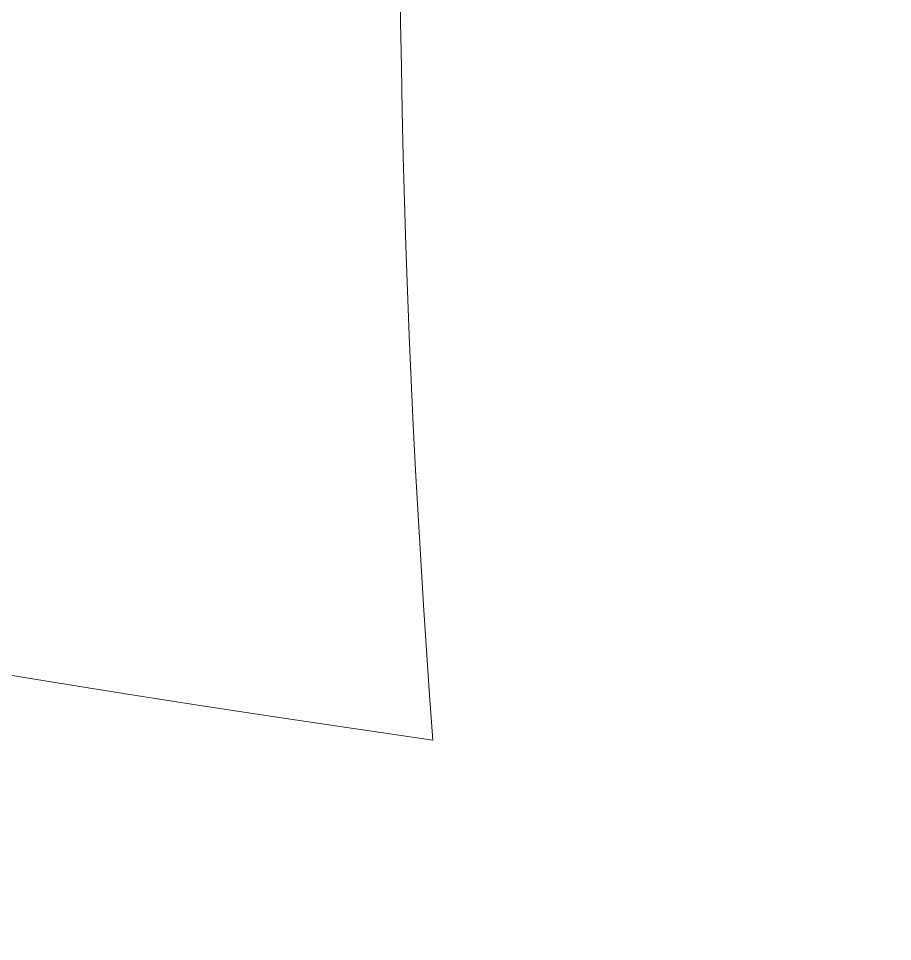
# Model space of a CAD drawing. Extents: x -728 to 2523, y -2539 to -44.
# Drawn here: x 111.115 to 113.786, y -1477.464 to -1474.643 of the extents above; entities that cross this region are included whole.
import ezdxf

# ---------------------------------------------------------------- set-up
doc = ezdxf.new("R2010")
doc.units = 0
doc.header["$MEASUREMENT"] = 0
doc.layers.add('Layer 1', color=7, linetype='Continuous', lineweight=0)

# ---------------------------------------------------------------- blocks, each defined once
blk = doc.blocks.new('Block_1')
at = {"layer": 'Layer 1'}
for points, knots in [([(409.045, -1093.4401), (401.1151, -1084.9401), (390.635, -1080.63), (377.895, -1080.63), (365.3251, -1080.63), (355.025, -1084.9901), (347.275, -1093.6), (339.5851, -1102.15), (335.6849, -1115.0201), (335.6849, -1131.87), (335.6849, -1131.87), (335.6849, -1244.7701), (335.6849, -1244.7701), (335.6849, -1244.7701), (164.3251, -1244.7701), (164.3251, -1244.7701), (164.3251, -1244.7701), (164.3251, -1131.87), (164.3251, -1131.87), (164.3251, -1114.8301), (160.3151, -1101.9), (152.425, -1093.4401), (144.495, -1084.9401), (134.025, -1080.63), (121.285, -1080.63), (108.3351, -1080.63), (97.9349, -1085.0001), (90.375, -1093.62), (82.875, -1102.16), (79.0651, -1115.03), (79.0651, -1131.87), (79.0651, -1131.87), (79.0651, -1447.85), (79.0651, -1447.85), (79.0651, -1464.6901), (82.915, -1477.61), (90.505, -1486.2401), (98.165, -1494.9501), (108.515, -1499.37), (121.285, -1499.37), (133.8451, -1499.37), (144.275, -1495.0101), (152.295, -1486.42), (160.275, -1477.87), (164.3251, -1464.89), (164.3251, -1447.85), (164.3251, -1447.85), (164.3251, -1314.9801), (164.3251, -1314.9801), (164.3251, -1314.9801), (335.6849, -1314.9801), (335.6849, -1314.9801), (335.6849, -1314.9801), (335.6849, -1447.85), (335.6849, -1447.85), (335.6849, -1464.6901), (339.535, -1477.61), (347.125, -1486.2401), (354.775, -1494.9501), (365.135, -1499.37), (377.895, -1499.37), (390.455, -1499.37), (400.885, -1495.0101), (408.905, -1486.42), (416.885, -1477.87), (420.9349, -1464.89), (420.9349, -1447.85), (420.9349, -1447.85), (420.9349, -1131.87), (420.9349, -1131.87), (420.9349, -1114.8301), (416.9349, -1101.9), (409.045, -1093.4401)], [0, 0, 0, 0, 1, 1, 1, 2, 2, 2, 3, 3, 3, 4, 4, 4, 5, 5, 5, 6, 6, 6, 7, 7, 7, 8, 8, 8, 9, 9, 9, 10, 10, 10, 11, 11, 11, 12, 12, 12, 13, 13, 13, 14, 14, 14, 15, 15, 15, 16, 16, 16, 17, 17, 17, 18, 18, 18, 19, 19, 19, 20, 20, 20, 21, 21, 21, 22, 22, 22, 23, 23, 23, 24, 24, 24, 24]), ([(83.0651, -1447.85), (83.0651, -1447.85), (83.0651, -1441.3745), (83.0651, -1441.3745), (84.4883, -1443.4319), (86.0849, -1445.3735), (87.847, -1447.1835), (87.847, -1447.1835), (87.8472, -1447.1831), (87.8472, -1447.1831), (95.1029, -1454.2472), (104.4712, -1458.6541), (114.9403, -1459.8743), (112.9862, -1465.3308), (111.9338, -1470.968), (112.382, -1476.8486), (102.3312, -1475.3948), (93.1343, -1471.9203), (85.131, -1466.6245), (83.759, -1461.1324), (83.0651, -1454.8669), (83.0651, -1447.85)], [0, 0, 0, 0, 1, 1, 1, 2, 2, 2, 3, 3, 3, 4, 4, 4, 5, 5, 5, 6, 6, 6, 7, 7, 7, 7]), ([(93.515, -1483.6), (91.2825, -1481.0615), (89.4092, -1478.0862), (87.8882, -1474.6976), (95.2758, -1478.6187), (103.4296, -1481.2471), (112.1693, -1482.3669), (112.5505, -1482.4158), (112.8961, -1482.3704), (113.2244, -1482.2939), (113.5027, -1483.4803), (113.8297, -1484.6737), (114.242, -1485.8809), (115.4641, -1489.457), (117.3079, -1492.6035), (119.5851, -1495.3333), (108.8077, -1494.96), (100.0347, -1491.0226), (93.515, -1483.6)], [0, 0, 0, 0, 1, 1, 1, 2, 2, 2, 3, 3, 3, 4, 4, 4, 5, 5, 5, 6, 6, 6, 6])]:
    blk.add_open_spline(points, degree=3, knots=knots, dxfattribs=at)

msp = doc.modelspace()

# ---------------------------------------------------------------- block references
at = {"layer": 'Layer 1'}
msp.add_blockref('Block_1', (0, 0), dxfattribs=at)

doc.saveas('drawing.dxf')
